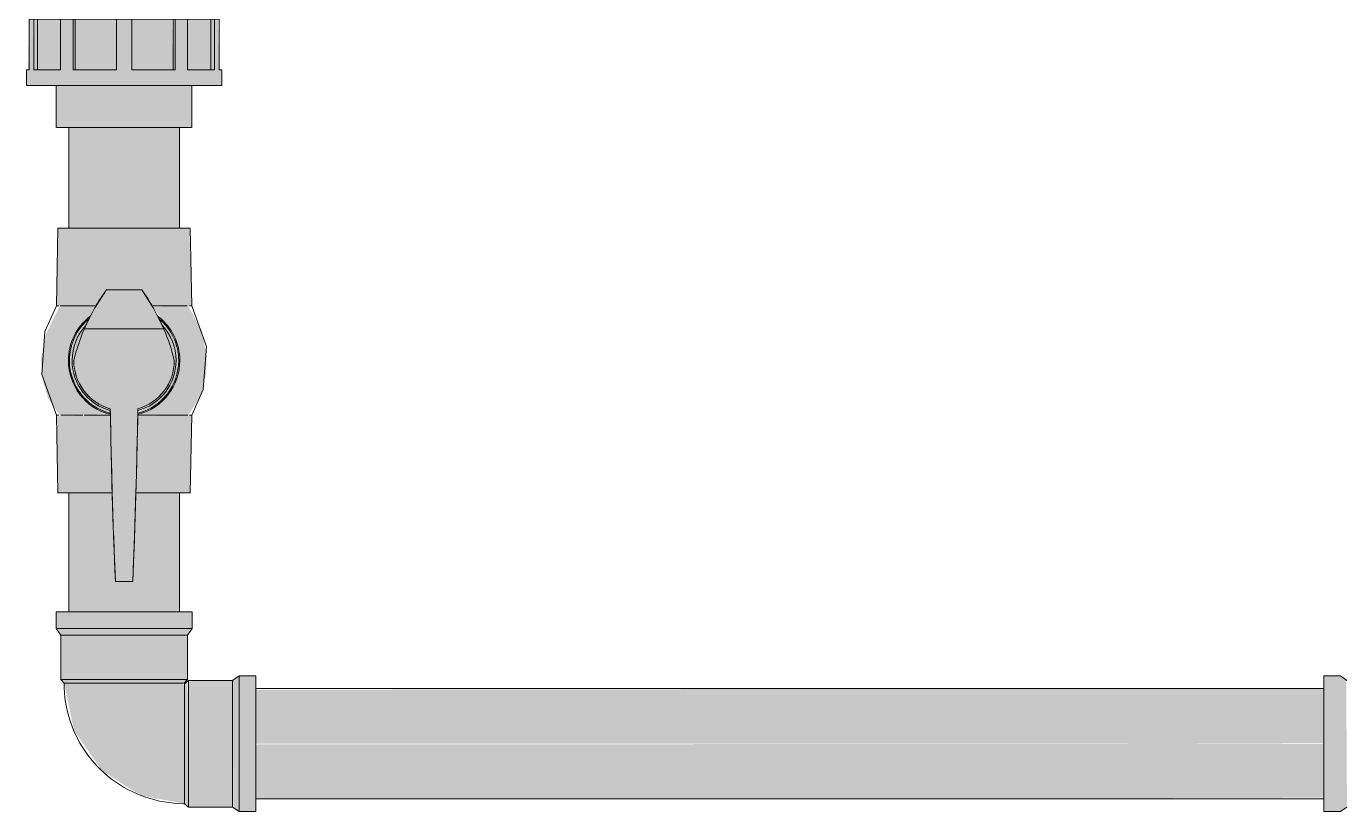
# Model space of a CAD drawing. Header units: metres. Extents: x 147 to 427, y -16 to 162.
# Drawn here: x 149.499 to 150.094, y 95.611 to 95.966 of the extents above; entities that cross this region are included whole.
import ezdxf

# ---------------------------------------------------------------- set-up
doc = ezdxf.new("R2010")
doc.units = ezdxf.units.M
doc.layers.add('P-PIPE', color=7, linetype='Continuous', lineweight=5)

# ---------------------------------------------------------------- blocks, each defined once
blk = doc.blocks.new('Joelho 45_90 - Agua Fria_Soldavel - MEP - Tigre - Standard-V11-RESERVATÓRIOS TÉRREO')
at = {"layer": 'P-PIPE', "lineweight": 15, "true_color": 0x69503c}
for points in [[(0.03075, 0.0521), (0.03075, 0.0596), (-0.03075, 0.0596), (-0.03075, 0.0521), (0.0297, 0.0521)], [(0.03075, 0.0521), (-0.03075, 0.0521), (-0.02865, 0.0491), (0.0289, 0.04945)], [(0.02865, 0.0291), (0.02865, 0.0491), (-0.02865, 0.0491), (-0.02865, 0.0291), (0.02779, 0.0291)], [(-0.0521, -0.03075), (-0.0521, 0.03075), (-0.0596, 0.03075), (-0.0596, -0.03075), (-0.05492, -0.03075)], [(-0.0491, 0.02692), (-0.04945, 0.0289), (-0.0521, 0.03075), (-0.0521, -0.03075), (-0.0491, -0.02865), (-0.0491, 0.02663)], [(-0.0291, 0.01433), (-0.0291, 0.02865), (-0.0491, 0.02865), (-0.0491, -0.02865), (-0.0291, -0.02865), (-0.0291, 0.01432)], [(-0.0274, 0), (-0.02768, 0.0274), (-0.0291, 0.02865), (-0.0291, -0.02865), (-0.0274, -0.02692), (-0.0274, 0)], [(0.02865, 0.0291), (-0.02825, 0.02865), (-0.02692, 0.0274), (0.02715, 0.0274), (0.02779, 0.02812)], [(0.02715, 0.0274), (-0.02622, 0.0274), (-0.0274, 0.02622), (-0.0274, -0.02715), (-0.00592, -0.02259), (0.01178, -0.01033), (0.02026, 0.00243), (0.02349, 0.00825), (0.02481, 0.01467), (0.02622, 0.02275), (0.02692, 0.02625)]]:
    blk.add_hatch(color=27, dxfattribs=at).paths.add_polyline_path(points)
at = {"layer": 'P-PIPE', "color": 4, "lineweight": 15, "true_color": 0x00ffff}
for p, q in [((-0.03075, 0.0596), (-0.03075, 0.0521)), ((0.03075, 0.0596), (-0.03075, 0.0596)), ((0.03075, 0.0521), (0.03075, 0.0596)), ((-0.03075, 0.0521), (-0.02865, 0.0491)), ((-0.03075, 0.0521), (0.03075, 0.0521)), ((-0.02865, 0.0491), (-0.02865, 0.0291)), ((-0.02865, 0.0491), (0.02865, 0.0491)), ((0.02865, 0.0491), (0.03075, 0.0521)), ((0.02865, 0.0291), (0.02865, 0.0491)), ((-0.0521, 0.03075), (-0.0596, 0.03075)), ((-0.0596, 0.03075), (-0.0596, -0.03075)), ((-0.0491, 0.02865), (-0.0521, 0.03075)), ((-0.0521, 0.03075), (-0.0521, -0.03075)), ((-0.0291, 0.02865), (-0.0491, 0.02865)), ((-0.0491, 0.02865), (-0.0491, -0.02865)), ((-0.0274, 0.02715), (-0.0291, 0.02865)), ((-0.0291, 0.02865), (-0.0291, -0.02865)), ((-0.0291, -0.02865), (-0.0291, 0.02865)), ((-0.02865, 0.0291), (-0.02715, 0.0274)), ((0.02865, 0.0291), (-0.02865, 0.0291)), ((-0.02865, 0.0291), (0.02865, 0.0291)), ((-0.0274, -0.02715), (-0.0274, 0.02715)), ((-0.0274, 0.02715), (-0.0274, -0.02715)), ((-0.02715, 0.0274), (0.01358, 0.0274)), ((0.01358, 0.0274), (-0.02715, 0.0274)), ((0.0138, 0.0274), (0.02715, 0.0274)), ((0.02715, 0.0274), (0.0138, 0.0274)), ((0.02715, 0.0274), (0.02865, 0.0291)), ((-0.0521, -0.03075), (-0.0491, -0.02865)), ((-0.0491, -0.02865), (-0.0291, -0.02865)), ((-0.0291, -0.02865), (-0.0274, -0.02715)), ((-0.0596, -0.03075), (-0.0521, -0.03075))]:
    blk.add_line(p, q, dxfattribs=at)
at = {"layer": 'P-PIPE', "color": 4, "lineweight": 15, "true_color": 0x00ffff, "flags": 128}
for points in [[(-0.0274, -0.02715), (-0.02522, -0.02711), (-0.02304, -0.02698), (-0.02087, -0.02676), (-0.01871, -0.02645), (-0.01656, -0.02606), (-0.01443, -0.02559), (-0.01232, -0.02503), (-0.01024, -0.02438), (-0.00818, -0.02365), (-0.00616, -0.02284), (-0.00417, -0.02195), (-0.00221, -0.02099), (-0.0003, -0.01994), (0.00158, -0.01882), (0.0034, -0.01762), (0.00518, -0.01635), (0.0069, -0.01502), (0.00857, -0.01361), (0.01018, -0.01214), (0.01173, -0.01061), (0.01322, -0.00901), (0.01464, -0.00736), (0.016, -0.00565), (0.01729, -0.00389), (0.0185, -0.00207), (0.01964, -0.00021), (0.02071, 0.00169), (0.0217, 0.00363), (0.02261, 0.00562), (0.02344, 0.00763), (0.02419, 0.00968), (0.02486, 0.01176), (0.02544, 0.01386), (0.02594, 0.01599), (0.02636, 0.01813), (0.02668, 0.02029), (0.02693, 0.02245), (0.02708, 0.02463), (0.02715, 0.02681), (0.02715, 0.0274)], [(-0.02715, 0.0274), (-0.02715, 0.02739), (-0.02715, 0.02738), (-0.02715, 0.02737), (-0.02715, 0.02736), (-0.02715, 0.02735), (-0.02716, 0.02734), (-0.02716, 0.02733), (-0.02716, 0.02732), (-0.02717, 0.02731), (-0.02717, 0.0273), (-0.02717, 0.02729), (-0.02718, 0.02728), (-0.02718, 0.02728), (-0.02719, 0.02727), (-0.02719, 0.02726), (-0.0272, 0.02725), (-0.02721, 0.02724), (-0.02721, 0.02724), (-0.02722, 0.02723), (-0.02723, 0.02722), (-0.02723, 0.02721), (-0.02724, 0.02721), (-0.02725, 0.0272), (-0.02726, 0.0272), (-0.02726, 0.02719), (-0.02727, 0.02718), (-0.02728, 0.02718), (-0.02729, 0.02717), (-0.0273, 0.02717), (-0.02731, 0.02717), (-0.02732, 0.02716), (-0.02733, 0.02716), (-0.02734, 0.02716), (-0.02735, 0.02716), (-0.02736, 0.02715), (-0.02737, 0.02715), (-0.02738, 0.02715), (-0.02739, 0.02715), (-0.0274, 0.02715), (-0.0274, 0.02715)]]:
    blk.add_lwpolyline(points, dxfattribs=at)
blk = doc.blocks.new('AF_Registro Esfera VS Compacto - Soldável - 50 mm-V13-RESERVATÓRIOS TÉRREO')
at = {"layer": 'P-PIPE', "lineweight": 15, "true_color": 0x69503c}
for points in [[(-0.0247, 0.0291), (-0.02433, 0.00655), (-0.02079, 0.01395), (-0.01669, 0.01868), (-0.01124, 0.02239), (-0.00493, 0.02455), (0.0013, 0.02503), (0.00845, 0.02354), (0.01426, 0.02055), (0.01809, 0.01747), (0.02061, 0.01489), (0.0247, 0.01351), (0.0247, 0.0291), (0.01113, 0.03571), (-0.0001, 0.03766), (-0.0103, 0.0364), (-0.01714, 0.03437), (-0.02434, 0.02935)], [(-0.0599, 0.02992), (-0.0599, 0.00535), (-0.0247, 0.00652), (-0.0252, 0.03059), (-0.03874, 0.03033)], [(0.0247, 0.01799), (0.0252, 0.01236), (0.032, 0.00788), (0.032, 0), (0.0599, 0), (0.0599, 0.02992), (0.0247, 0.0306), (0.0247, 0.01804)], [(-0.0599, -0.02992), (-0.0247, -0.0306), (-0.0252, -0.00616), (-0.0599, -0.00535), (-0.0599, -0.02956)], [(0.0247, -0.02164), (0.0247, -0.0306), (0.0599, -0.02956), (0.0599, 0), (0.032, -0.00002), (0.03174, -0.00817), (0.0247, -0.01268), (0.0247, -0.02147)], [(-0.0247, -0.02354), (-0.0247, -0.0291), (-0.01557, -0.03484), (-0.00621, -0.03708), (0.00125, -0.03746), (0.01318, -0.03527), (0.0247, -0.02896), (0.02434, -0.01291), (0.01788, -0.01775), (0.0167, -0.01868), (0.01096, -0.0225), (0.00435, -0.02463), (-0.0013, -0.02503), (-0.00769, -0.02386), (-0.01411, -0.02066), (-0.0187, -0.01668), (-0.02266, -0.01058), (-0.0247, -0.00643), (-0.0247, -0.02164)]]:
    blk.add_hatch(color=27, dxfattribs=at).paths.add_polyline_path(points)
h = blk.add_hatch(color=27, dxfattribs=at)
h.paths.add_polyline_path([(-0.02439, 0.00617), (-0.02386, 0.00639), (-0.0203, 0.01377), (-0.01588, 0.01868), (-0.01039, 0.0222), (-0.00452, 0.02411), (0, 0.0247), (0.00772, 0.02331), (0.0133, 0.02066), (0.0101, 0.02286), (0.00462, 0.02459), (-0.00029, 0.02516), (-0.00769, 0.02386), (-0.01425, 0.02056), (-0.01904, 0.01623), (-0.02266, 0.01058), (-0.02438, 0.00621)])
h.paths.add_polyline_path([(-0.01954, -0.01558), (-0.01639, -0.01892), (-0.01124, -0.02239), (-0.00462, -0.02459), (0.00029, -0.02516), (0.00854, -0.02351), (0.01426, -0.02055), (0.01809, -0.01747), (0.01747, -0.01747), (0.01037, -0.02221), (0.00435, -0.02413), (0, -0.0247), (-0.00713, -0.02355), (-0.01367, -0.02038), (-0.01855, -0.01605), (-0.01954, -0.01553)])
h.paths.add_polyline_path([(-0.02439, -0.00617), (-0.02376, -0.00792), (-0.02066, -0.01412), (-0.02139, -0.01235), (-0.02432, -0.00618)])
h.paths.add_polyline_path([(-0.02296, 0.00621), (-0.02266, 0.00623), (-0.02296, 0.00621)])
h.paths.add_polyline_path([(-0.02296, -0.00621), (-0.02262, -0.00622), (-0.02296, -0.00621)])
at = {"layer": 'P-PIPE', "lineweight": 15, "true_color": 0xce4f00}
h = blk.add_hatch(color=32, dxfattribs=at)
h.paths.add_polyline_path([(-0.02389, 0.00619), (-0.02288, 0.00639), (-0.01954, 0.01281), (-0.01684, 0.01623), (-0.01235, 0.01983), (-0.00848, 0.0218), (-0.00507, 0.02295), (0, 0.0235), (0, 0.0247), (-0.00804, 0.02318), (-0.0137, 0.02036), (-0.0185, 0.01611), (-0.02197, 0.01096), (-0.02388, 0.00621)])
h.paths.add_polyline_path([(-0.02389, -0.00619), (-0.02323, -0.00792), (-0.02139, -0.01235), (-0.01592, -0.01865), (-0.01094, -0.02197), (-0.00605, -0.0239), (0, -0.02434), (0, -0.0235), (-0.00783, -0.02197), (-0.01261, -0.01969), (-0.01747, -0.0155), (-0.02088, -0.01061), (-0.02354, -0.00619), (-0.02385, -0.00619)])
h = blk.add_hatch(color=32, dxfattribs=at)
h.paths.add_polyline_path([(0, 0.0235), (0.00725, 0.0222), (0.01121, 0.02065), (0.0185, 0.01611), (0.01591, 0.01866), (0.0107, 0.02207), (0.00423, 0.02414), (0, 0.02434)])
h.paths.add_polyline_path([(0, -0.0235), (0, -0.0247), (0.00824, -0.02309), (0.01366, -0.02038), (0.01873, -0.01581), (0.01426, -0.01865), (0.00913, -0.0216), (0.00562, -0.02273), (0.00435, -0.02309)])
for points in [[(-0.1, -0.00394), (-0.02186, -0.00623), (-0.01954, -0.01161), (-0.01592, -0.01623), (-0.00949, -0.02047), (-0.00581, -0.02197), (0, -0.02273), (0.01199, -0.01887), (0.01426, -0.01802), (0.01416, 0.01805), (0.00185, 0.0222), (0, 0.02273), (-0.00586, 0.02187), (-0.01128, 0.01959), (-0.0137, 0.01814), (-0.01726, 0.01479), (-0.02043, 0.00976), (-0.02186, 0.00623), (-0.1, 0.00393), (-0.1, -0.00254)], [(0.01426, -0.0166), (0.01426, -0.01802), (0.02643, -0.01157), (0.032, -0.00788), (0.03174, 0.00817), (0.02061, 0.01489), (0.01426, 0.01781), (0.01426, -0.00623)]]:
    blk.add_hatch(color=32, dxfattribs=at).paths.add_polyline_path(points)
h = blk.add_hatch(color=32, dxfattribs=at)
h.paths.add_polyline_path([(-0.02266, 0.00622), (-0.02186, 0.00623), (-0.01873, 0.01264), (-0.01592, 0.01623), (-0.00907, 0.02079), (-0.00443, 0.02225), (0, 0.02273), (0.01011, 0.01958), (0.01387, 0.01875), (0.00933, 0.02139), (0.00577, 0.02278), (-0.00007, 0.02349), (-0.00727, 0.0222), (-0.01124, 0.0205), (-0.01592, 0.0171), (-0.01838, 0.01452), (-0.02139, 0.00944), (-0.02266, 0.00623)])
h.paths.add_polyline_path([(-0.02266, -0.00622), (-0.01954, -0.01283), (-0.01592, -0.01716), (-0.01101, -0.02066), (-0.00581, -0.02274), (0, -0.0235), (0.00724, -0.02226), (0.01099, -0.02066), (0.01435, -0.01849), (0.01426, -0.01802), (0.00265, -0.02197), (-0.00018, -0.02271), (-0.00652, -0.02168), (-0.01235, -0.01892), (-0.01656, -0.01541), (-0.02029, -0.00986), (-0.02226, -0.00623), (-0.02262, -0.00622)])
at = {"layer": 'P-PIPE', "color": 4, "lineweight": 15, "true_color": 0x00ffff}
for p, q in [((-0.0247, 0.0306), (-0.0599, 0.02992)), ((-0.0599, 0.02992), (-0.0599, 0.00538)), ((-0.0247, 0.02956), (-0.0247, 0.0306)), ((0.0599, 0.02992), (0.0247, 0.0306)), ((0.0247, 0.0306), (0.0247, 0.02956)), ((0.0599, 0), (0.0599, 0.02992)), ((-0.0247, 0.01867), (-0.0247, 0.02857)), ((0.0247, 0.02888), (0.0247, 0.01814)), ((-0.0247, 0.01799), (-0.0247, 0.01736)), ((0.01426, -0.01802), (0.01426, 0.01802)), ((0.0247, 0.01736), (0.0247, 0.01799)), ((-0.0247, 0.0062), (-0.0247, 0.0174)), ((0.0247, 0.0174), (0.0247, 0.01278)), ((-0.02481, 0.00618), (-0.02296, 0.00621)), ((0.032, 0.008), (0.032, -0.008)), ((-0.1, 0.00394), (-0.1, -0.00394)), ((-0.0599, -0.00538), (-0.0599, -0.02992)), ((0.0599, -0.02992), (0.0599, 0)), ((-0.02296, -0.00621), (-0.02481, -0.00618)), ((-0.0247, -0.0174), (-0.0247, -0.0062)), ((-0.0247, -0.01736), (-0.0247, -0.01799)), ((0.0247, -0.01278), (0.0247, -0.0174)), ((0.0247, -0.01799), (0.0247, -0.01736)), ((-0.0247, -0.02888), (-0.0247, -0.01814)), ((0.0247, -0.01814), (0.0247, -0.02859)), ((-0.0247, -0.0306), (-0.0247, -0.02956)), ((0.0247, -0.02956), (0.0247, -0.0306)), ((-0.0599, -0.02992), (-0.0247, -0.0306)), ((0.0247, -0.0306), (0.0599, -0.02992))]:
    blk.add_line(p, q, dxfattribs=at)
at = {"layer": 'P-PIPE', "color": 4, "lineweight": 15, "true_color": 0x00ffff, "flags": 128}
for points in [[(-0.0247, 0.0306), (-0.00637, 0.03724), (0.01307, 0.03581), (0.0247, 0.0306)], [(0.01426, 0.01802), (0.02341, 0.01351), (0.032, 0.008)], [(-0.02481, 0.00618), (-0.02501, 0.00618), (-0.0252, 0.00617)], [(-0.05875, 0.00539), (-0.07938, 0.00473), (-0.1, 0.00394)], [(-0.1, -0.00394), (-0.07938, -0.00473), (-0.05875, -0.00539)], [(-0.0252, -0.00617), (-0.02501, -0.00618), (-0.02481, -0.00618)], [(0.032, -0.008), (0.02341, -0.01351), (0.01426, -0.01802)], [(0.0247, -0.0306), (0.00637, -0.03724), (-0.01307, -0.03581), (-0.0247, -0.0306)]]:
    blk.add_lwpolyline(points, dxfattribs=at)
at = {"layer": 'P-PIPE', "color": 4, "lineweight": 15, "true_color": 0x00ffff}
for centre, radius, start, end in [((0, 0), 0.0252, 90, 165), ((0, 0), 0.0247, 90, 165), ((0, 0), 0.0252, 37.80855, 90), ((0, 0), 0.0247, 40.15209, 90), ((0, 0), 0.0235, 90, 164.65239), ((0, 0), 0.02273, 90, 164.0827), ((0, 0), 0.02273, 117.5101, 122.61027), ((0, 0), 0.02273, 104.81654, 108.11473), ((0, 0), 0.0235, 47.40098, 90), ((-0.02132, -0.0657), 0.09096, 66.9759, 76.44781), ((-0.02132, -0.0657), 0.09096, 71.14674, 71.69399), ((0, 0), 0.02273, 145.97063, 149.26616), ((0, 0), 0.02273, 131.48016, 136.58052), ((-0.02132, -0.0657), 0.09096, 65.84567, 66.47881), ((-0.02132, -0.0657), 0.09096, 62.51354, 65.29992), ((-0.02132, -0.0657), 0.09096, 54.11778, 60.15679), ((0.03256, -3.1755), 3.1822, 90.97978, 92.38736), ((0.03255, 3.1759), 3.1826, 267.61298, 269.0204), ((0, 0), 0.0252, 195, 270), ((0, 0), 0.0247, 195, 270), ((0, 0), 0.0235, 195.34776, 270), ((0, 0), 0.02273, 195.91745, 270), ((-0.02132, 0.0657), 0.09096, 299.84321, 305.88222), ((0, 0), 0.0252, 270, 322.19145), ((0, 0), 0.0247, 270, 319.84791), ((0, 0), 0.0235, 270, 312.59902), ((-0.02132, 0.0657), 0.09096, 293.52119, 294.15433), ((-0.02132, 0.0657), 0.09096, 294.70008, 297.48646), ((-0.02132, 0.0657), 0.09096, 283.55219, 293.0241), ((-0.02132, 0.0657), 0.09096, 288.30601, 288.85326)]:
    blk.add_arc(centre, radius, start, end, dxfattribs=at)
for centre, major_axis, start_param, end_param in [((0.03256, -3.183), (0, 3.1897), 0.01813, 0.028664), ((0.03255, 3.1834), (0, 3.1901), 3.112933, 3.123466)]:
    blk.add_ellipse(centre, major_axis=major_axis, ratio=0.998823, start_param=start_param, end_param=end_param, dxfattribs=at)
for points in [[(0.0167, 0.01694), (0.01657, 0.017), (0.01631, 0.01712), (0.01604, 0.01724), (0.01591, 0.0173)], [(0.01591, -0.0173), (0.01604, -0.01724), (0.01631, -0.01712), (0.01657, -0.017), (0.0167, -0.01694)]]:
    blk.add_open_spline(points, degree=3, dxfattribs=at)
blk = doc.blocks.new('AF_Soldavel_Uniao - Standard-V16-RESERVATÓRIOS TÉRREO')
at = {"layer": 'P-PIPE', "lineweight": 15, "true_color": 0x69503c}
for points in [[(-0.015, 0.00857), (-0.015, -0.0442), (-0.008, -0.04389), (-0.008, -0.04298), (0.015, -0.04243), (0.015, -0.04083), (-0.008, -0.04049), (-0.008, -0.02871), (0.015, -0.02871), (0.015, -0.02309), (-0.008, -0.02309), (-0.00767, -0.00348), (0.015, -0.00334), (0.01467, 0.00348), (-0.008, 0.00348), (-0.008, 0.02309), (0.015, 0.02309), (0.015, 0.02871), (-0.008, 0.02871), (-0.008, 0.04083), (0.015, 0.04126), (0.015, 0.04298), (-0.008, 0.04345), (-0.008, 0.0442), (-0.015, 0.04389), (-0.015, 0.00976)], [(-0.008, 0.04049), (-0.008, 0.0392), (0.015, 0.0392), (0.015, 0.04083), (-0.008, 0.04083)], [(-0.008, 0.03433), (-0.008, 0.02871), (0.015, 0.02871), (0.015, 0.0392), (-0.008, 0.0392), (-0.008, 0.03477)], [(-0.034, -0.01768), (-0.034, -0.0307), (-0.015, -0.0307), (-0.015, 0.0307), (-0.034, 0.0307), (-0.034, -0.01633)], [(0.015, 0.02659), (0.015, -0.0307), (0.034, -0.0307), (0.034, 0.0307), (0.015, 0.0307), (0.015, 0.02757)], [(-0.008, 0.02309), (-0.008, 0.02216), (0.015, 0.02216), (0.015, 0.02309), (-0.00017, 0.02309)], [(-0.008, 0.02216), (-0.008, 0.00348), (0.015, 0.00348), (0.015, 0.02216), (-0.00017, 0.02216)], [(-0.008, -0.02216), (0.015, -0.02165), (0.015, -0.00348), (-0.008, -0.00348), (-0.008, -0.0221)], [(-0.008, -0.02309), (0.015, -0.02309), (0.015, -0.02216), (-0.008, -0.02216)], [(-0.008, -0.0392), (0.015, -0.0392), (0.015, -0.02871), (-0.008, -0.02871), (-0.008, -0.03829)], [(-0.008, -0.0392), (-0.008, -0.04083), (0.015, -0.04083), (0.015, -0.0392), (-0.00017, -0.0392)]]:
    blk.add_hatch(color=27, dxfattribs=at).paths.add_polyline_path(points)
at = {"layer": 'P-PIPE', "color": 4, "lineweight": 15, "true_color": 0x00ffff}
for p, q in [((-0.008, 0.0442), (-0.015, 0.0442)), ((-0.015, 0.0442), (-0.015, -0.0442)), ((-0.008, 0.04298), (-0.008, 0.0442)), ((-0.008, 0.04298), (0.015, 0.04298)), ((0.015, 0.04083), (0.015, 0.04298)), ((-0.008, 0.02871), (-0.008, 0.04083)), ((0.015, 0.04083), (-0.008, 0.04083)), ((-0.008, 0.0392), (0.015, 0.0392)), ((0.015, 0.0392), (0.015, 0.04083)), ((0.015, 0.0392), (0.015, 0.02883)), ((-0.015, 0.0307), (-0.034, 0.0307)), ((-0.034, 0.0307), (-0.034, -0.0307)), ((0.034, 0.0307), (0.015, 0.0307)), ((0.034, -0.0307), (0.034, 0.0307)), ((-0.008, 0.02871), (0.015, 0.02871)), ((0.015, 0.02309), (0.015, 0.02871)), ((-0.008, 0.00348), (-0.008, 0.02309)), ((0.015, 0.02309), (-0.008, 0.02309)), ((0.015, 0.02216), (-0.008, 0.02216)), ((0.015, 0.02216), (0.015, 0.02309)), ((0.015, 0.02216), (0.015, 0.00348)), ((-0.008, 0.00348), (0.015, 0.00348)), ((0.015, -0.00348), (0.015, 0.00348)), ((-0.008, -0.02309), (-0.008, -0.00348)), ((0.015, -0.00348), (-0.008, -0.00348)), ((0.015, -0.00348), (0.015, -0.02216)), ((-0.008, -0.02216), (0.015, -0.02216)), ((-0.008, -0.02309), (0.015, -0.02309)), ((0.015, -0.02309), (0.015, -0.02216)), ((0.015, -0.02871), (0.015, -0.02309)), ((-0.008, -0.04083), (-0.008, -0.02871)), ((0.015, -0.02871), (-0.008, -0.02871)), ((0.015, -0.02883), (0.015, -0.0392)), ((-0.034, -0.0307), (-0.015, -0.0307)), ((0.015, -0.0307), (0.034, -0.0307)), ((0.015, -0.0392), (-0.008, -0.0392)), ((-0.008, -0.04083), (0.015, -0.04083)), ((0.015, -0.04083), (0.015, -0.0392)), ((0.015, -0.04298), (0.015, -0.04083)), ((-0.015, -0.0442), (-0.008, -0.0442)), ((-0.008, -0.0442), (-0.008, -0.04298)), ((0.015, -0.04298), (-0.008, -0.04298))]:
    blk.add_line(p, q, dxfattribs=at)

msp = doc.modelspace()

# ---------------------------------------------------------------- hatches: boundary and pattern name
at = {"layer": 'P-PIPE', "true_color": 0x00ffff}
for points in [[(149.53625, 95.8752), (149.54272, 95.8752), (149.54272, 95.92078), (149.51772, 95.92078), (149.51796, 95.8752), (149.53497, 95.8752)], [(149.54454, 95.8752), (149.56772, 95.8752), (149.5675, 95.92078), (149.54272, 95.92078), (149.54272, 95.8752)], [(149.51772, 95.70156), (149.54272, 95.70156), (149.54271, 95.7153), (149.53878, 95.7153), (149.53737, 95.7554), (149.51772, 95.7554), (149.51772, 95.7172)], [(149.54806, 95.70156), (149.56772, 95.70156), (149.5675, 95.7554), (149.54807, 95.7554), (149.54666, 95.7153), (149.54272, 95.7153), (149.54272, 95.70156), (149.54804, 95.70156)], [(149.90162, 95.61696), (150.08532, 95.61752), (150.08532, 95.64196), (149.60232, 95.64159), (149.60232, 95.61696), (149.69096, 95.61696)]]:
    msp.add_hatch(color=4, dxfattribs=at).paths.add_polyline_path(points)
at = {"layer": 'P-PIPE', "true_color": 0x69503c}
for points in [[(150.09, 95.61121), (150.09282, 95.61121), (150.09282, 95.67271), (150.08532, 95.67271), (150.08532, 95.61121)], [(150.09282, 95.61121), (150.09582, 95.61331), (150.09547, 95.67085), (150.09282, 95.67271), (150.09282, 95.61306)]]:
    msp.add_hatch(color=27, dxfattribs=at).paths.add_polyline_path(points)
at = {"layer": 'P-PIPE', "true_color": 0x00ffff}
h = msp.add_hatch(color=4, dxfattribs=at)
h.paths.add_polyline_path([(150.00696, 95.64196), (150.08532, 95.64227), (150.08532, 95.66696), (149.60232, 95.6664), (149.60232, 95.64196), (149.90162, 95.64196)])
h.paths.add_polyline_path([(150.08532, 95.65733), (150.08532, 95.65733), (150.05962, 95.65733)])

# ---------------------------------------------------------------- linework, layer by layer
at = {"layer": 'P-PIPE', "color": 4, "lineweight": 15, "true_color": 0x00ffff}
for p, q in [((149.51772, 95.92078), (149.51772, 95.8752)), ((149.56772, 95.8752), (149.56772, 95.92078)), ((149.51772, 95.7554), (149.51772, 95.70156)), ((149.56772, 95.70156), (149.56772, 95.7554))]:
    msp.add_line(p, q, dxfattribs=at)
at = {"layer": 'P-PIPE'}
for p, q in [((150.09282, 95.67271), (150.08532, 95.67271)), ((150.08532, 95.67271), (150.08532, 95.61121)), ((150.09582, 95.67061), (150.09282, 95.67271)), ((150.08532, 95.66696), (149.60232, 95.66696)), ((149.60232, 95.61696), (150.08532, 95.61696)), ((150.08532, 95.61121), (150.09282, 95.61121)), ((150.09282, 95.61121), (150.09582, 95.61331))]:
    msp.add_line(p, q, dxfattribs=at)

# ---------------------------------------------------------------- block references
at = {"layer": 'P-PIPE', "color": 4, "lineweight": 15, "true_color": 0x00ffff}
for name, p, rotation in [('AF_Soldavel_Uniao - Standard-V16-RESERVATÓRIOS TÉRREO', (149.54272, 95.95478), 90), ('AF_Registro Esfera VS Compacto - Soldável - 50 mm-V13-RESERVATÓRIOS TÉRREO', (149.54272, 95.8153), 90), ('Joelho 45_90 - Agua Fria_Soldavel - MEP - Tigre - Standard-V11-RESERVATÓRIOS TÉRREO', (149.54272, 95.64196), 270)]:
    msp.add_blockref(name, p, dxfattribs=dict(at, rotation=rotation))

doc.saveas('drawing.dxf')
